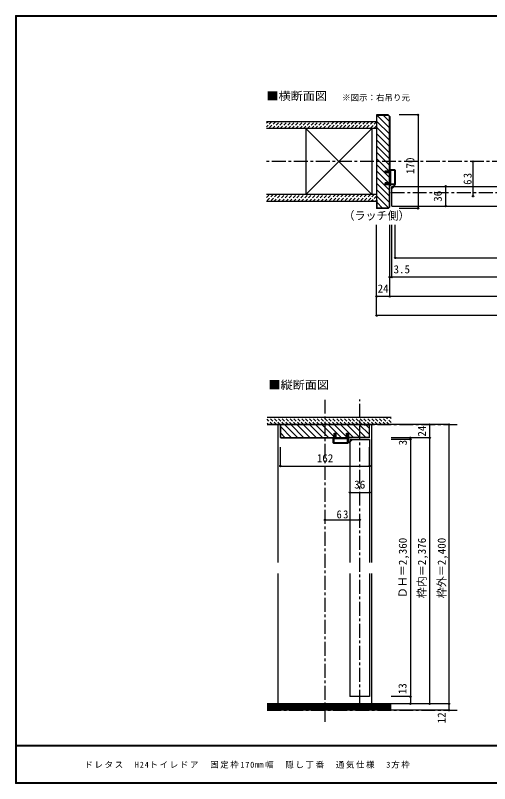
# Model space of a CAD drawing. Units: millimetres at full size, sheet at 1:5. Extents: x -973 to 977, y -718 to 696.
# Drawn here: x -973 to -112, y -701 to 696 of the extents above; entities that cross this region are included whole.
import ezdxf
from ezdxf.enums import TextEntityAlignment as Align

# ---------------------------------------------------------------- set-up
doc = ezdxf.new("R2010")
doc.units = ezdxf.units.MM
doc.header["$LTSCALE"] = 5
doc.header["$PDMODE"] = 32
doc.header["$PDSIZE"] = 2.5
doc.linetypes.add('CHAIN1', pattern=[8, 5, -1, 1, -1])
doc.linetypes.add('DASHED1', pattern=[1.8, 1.2, -0.6])
for name, color, linetype in [('0-0_補助線', 7, 'Continuous'), ('0-1_通り芯', 4, 'CHAIN1'), ('0-3_仕上げ', 7, 'Continuous'), ('0-4_枠', 3, 'Continuous'), ('0-6_扉', 6, 'Continuous'), ('0-A_文字', 3, 'Continuous'), ('0-B_寸法', 4, 'Continuous'), ('0-C_ハッチ', 4, 'DASHED1'), ('F-1_枠', 6, 'Continuous'), ('F-A_文字', 7, 'Continuous')]:
    doc.layers.add(name, color=color, linetype=linetype)
doc.styles.add('ＭＳ ゴシック', font='')
doc.styles.get('ＭＳ ゴシック').set_extended_font_data('MS Gothic')

# ---------------------------------------------------------------- blocks, each defined once
blk = doc.blocks.new('2')
at = {"layer": '0-0_補助線'}
for p, q in [((-9.846, -9.622), (-9.846, 15.078)), ((-8.846, 16.078), (0.354, 16.078)), ((-8.846, 15.878), (0.637, 15.878)), ((-8.446, 14.378), (-8.446, -8.922)), ((-8.146, 14.678), (-1.546, 14.678)), ((-1.246, 14.378), (-1.246, -8.922)), ((0.154, 11.653), (2.154, 11.653)), ((0.154, 11.653), (0.154, -8.497)), ((2.154, 10.953), (2.154, 11.653)), ((3.154, 11.653), (2.512, 10.83)), ((3.154, 11.653), (6.154, 11.653)), ((4.154, 13.753), (4.154, 13.053)), ((5.154, 13.053), (4.512, 13.876)), ((7.154, 13.053), (5.154, 13.053)), ((6.154, 10.953), (6.154, 11.653)), ((7.558, 12.258), (6.516, 10.835)), ((-1.48, -10.622), (-8.846, -10.622)), ((-1.546, -9.222), (-8.146, -9.222)), ((-1.189, -10.85), (-0.732, -12.694)), ((0.354, -12.922), (-0.441, -12.922)), ((0.154, -8.497), (2.154, -8.497)), ((4.154, -9.897), (0.154, -9.897)), ((0.154, -9.897), (0.154, -10.622)), ((0.154, -10.622), (0.645, -12.548)), ((2.154, -7.797), (2.154, -8.497)), ((3.154, -8.497), (2.512, -7.674)), ((3.154, -8.497), (6.154, -8.497)), ((4.154, -10.597), (4.154, -9.897)), ((5.154, -9.897), (4.512, -10.72)), ((7.154, -9.897), (5.154, -9.897)), ((6.154, -7.797), (6.154, -8.497)), ((7.558, -9.101), (6.516, -7.679))]:
    blk.add_line(p, q, dxfattribs=at)
for points in [[(-9.646, 15.078), (-9.646, -9.622), (-9.846, -9.622)], [(4.154, 13.053), (0.154, 13.053), (0.649, 15.723)]]:
    blk.add_lwpolyline(points, dxfattribs=at)
for centre, radius, start, end in [((-8.846, 15.078), 1, 90, 180), ((-8.846, 15.078), 0.8, 90, 180), ((-8.146, 14.378), 0.3, 90, 180), ((-1.546, 14.378), 0.3, 0, 90), ((0.354, 15.778), 0.3, 349.49875, 90), ((2.354, 10.953), 0.2, 180, 322.03043), ((4.354, 13.753), 0.2, 37.96957, 180), ((6.354, 10.953), 0.2, 180, 323.78053), ((7.154, 12.553), 0.5, 323.78053, 90), ((-8.846, -9.622), 1, 180, 270), ((-2.846, -10.72), 6, 179.06153, 259.29815), ((-8.146, -8.922), 0.3, 180, 270), ((-2.846, -10.72), 5.3, 178.93757, 259.29815), ((-1.546, -8.922), 0.3, 270, 0), ((-1.48, -10.922), 0.3, 13.9282, 90), ((-0.441, -12.622), 0.3, 193.9282, 270), ((0.354, -12.622), 0.3, 270, 14.29438), ((2.354, -7.797), 0.2, 37.96957, 180), ((4.354, -10.597), 0.2, 180, 322.03043), ((6.354, -7.797), 0.2, 36.21947, 180), ((7.154, -9.397), 0.5, 270, 36.21947), ((-3.896, -16.272), 0.35, 259.29815, 79.29815)]:
    blk.add_arc(centre, radius, start, end, dxfattribs=at)
blk.add_point((-3.896, -16.622), dxfattribs=at)

msp = doc.modelspace()

# ---------------------------------------------------------------- linework, layer by layer
at = {"layer": '0-1_通り芯'}
for p, q in [((517.653, 430), (-517.347, 430)), ((293.653, 373), (-293.347, 373)), ((-410.847, -588.252), (-410.847, -2.5)), ((-347.847, -555.5), (-347.847, -2.5)), ((-515.847, -48), (-168.49, -48)), ((-515.847, -567.5), (-168.49, -567.5))]:
    msp.add_line(p, q, dxfattribs=at)
at = {"layer": '0-3_仕上げ', "color": 2}
for p, q in [((-317.347, 502.5), (-517.347, 502.5)), ((-317.347, 490), (-517.347, 490)), ((-317.347, 370), (-517.347, 370)), ((-317.347, 357.5), (-517.347, 357.5)), ((-290.847, -555.5), (-515.847, -555.5)), ((-290.847, -567.5), (-515.847, -567.5))]:
    msp.add_line(p, q, dxfattribs=at)
at = {"layer": '0-3_仕上げ', "color": 3}
for p, q in [((-445.847, 490), (-445.847, 370)), ((-325.847, 490), (-325.847, 370))]:
    msp.add_line(p, q, dxfattribs=at)
at = {"layer": '0-3_仕上げ'}
for p, q in [((-325.847, 370), (-445.847, 490)), ((-445.847, 370), (-325.847, 490)), ((-290.847, -557), (-515.847, -557)), ((-290.847, -558.5), (-515.847, -558.5)), ((-290.847, -560), (-515.847, -560)), ((-290.847, -561.5), (-515.847, -561.5)), ((-290.847, -563), (-515.847, -563)), ((-290.847, -564.5), (-515.847, -564.5)), ((-290.847, -566), (-515.847, -566))]:
    msp.add_line(p, q, dxfattribs=at)
at = {"layer": '0-4_枠'}
for p, q in [((-317.347, 515), (-317.347, 345)), ((-296.175, 515), (-317.347, 515)), ((-296.383, 514.5), (-293.847, 511.964)), ((-296.175, 515), (-293.347, 512.172)), ((-293.847, 413.5), (-293.847, 511.964)), ((-293.347, 512.172), (-293.347, 413.5)), ((-316.847, 500), (-317.347, 500)), ((-293.347, 409.8), (-301.847, 409.8)), ((-293.847, 391.2), (-293.847, 409.8)), ((-293.347, 391.2), (-293.347, 409.8)), ((-301.847, 387.5), (-301.847, 391.2)), ((-293.347, 391.2), (-301.847, 391.2)), ((-293.347, 387.5), (-301.847, 387.5)), ((-293.847, 348.036), (-293.847, 387.5)), ((-293.347, 347.828), (-293.347, 387.5)), ((-316.847, 360), (-317.347, 360)), ((-316.847, 360), (-316.847, 345.5)), ((-296.175, 345), (-317.347, 345)), ((-296.382, 345.5), (-316.847, 345.5)), ((-296.382, 345.5), (-293.847, 348.036)), ((-296.175, 345), (-293.347, 347.828)), ((-491.847, -48), (-329.847, -48)), ((-491.347, -71.086), (-491.347, -48.5)), ((-481.847, -48.5), (-491.347, -48.5)), ((-481.847, -48), (-481.847, -48.5)), ((-339.847, -48.5), (-339.847, -48)), ((-339.847, -48.5), (-330.347, -48.5)), ((-330.347, -71.086), (-330.347, -48.5)), ((-394.347, -63.5), (-390.647, -63.5)), ((-394.347, -72), (-394.347, -63.5)), ((-390.647, -72), (-390.647, -63.5)), ((-372.047, -72), (-372.047, -63.5)), ((-490.933, -71.5), (-491.347, -71.086)), ((-491.14, -72), (-394.347, -72)), ((-490.933, -71.5), (-394.347, -71.5)), ((-390.647, -71.5), (-372.047, -71.5)), ((-390.647, -72), (-372.047, -72)), ((-330.761, -71.5), (-368.347, -71.5)), ((-330.554, -72), (-368.347, -72)), ((-330.761, -71.5), (-330.347, -71.086))]:
    msp.add_line(p, q, dxfattribs=at)
at = {"layer": '0-4_枠', "color": 4}
for p, q in [((-491.847, -48), (-495.847, -48)), ((-495.847, -298.75), (-495.847, -48)), ((-329.847, -48), (-325.847, -48)), ((-325.847, -298.75), (-325.847, -48)), ((-495.847, -555.5), (-495.847, -318.75)), ((-325.847, -555.5), (-325.847, -318.75))]:
    msp.add_line(p, q, dxfattribs=at)
at = {"layer": '0-4_枠'}
for points in [[(-316.847, 500), (-316.847, 514.5), (-296.383, 514.5)], [(-301.847, 409.8), (-301.847, 413.5), (-293.347, 413.5)], [(-491.14, -72), (-491.847, -71.293), (-491.847, -48)], [(-330.554, -72), (-329.847, -71.293), (-329.847, -48)], [(-372.047, -63.5), (-368.347, -63.5), (-368.347, -72)]]:
    msp.add_lwpolyline(points, dxfattribs=at)
at = {"layer": '0-6_扉'}
for p, q in [((-289.847, 349), (-289.847, 385)), ((-289.847, 385), (-8.347, 385)), ((-289.847, 349), (-8.347, 349)), ((-365.847, -75), (-329.847, -75)), ((-365.847, -75), (-365.847, -298.75)), ((-329.847, -75), (-329.847, -298.75)), ((-365.847, -318.75), (-365.847, -542.5)), ((-329.847, -318.75), (-329.847, -542.5)), ((-329.847, -542.5), (-365.847, -542.5))]:
    msp.add_line(p, q, dxfattribs=at)
at = {"layer": '0-B_寸法'}
for p, q in [((-241.925, 515), (-276.447, 515)), ((-241.925, 515), (-241.925, 345)), ((-141.925, 367), (-141.925, 430)), ((-191.925, 385), (-191.925, 349)), ((-241.925, 345), (-276.447, 345)), ((-317.347, 150), (-317.347, 315)), ((-293.347, 185), (-293.347, 315)), ((-289.847, 220), (-289.847, 315)), ((-283.347, 255), (-283.347, 315)), ((-283.347, 255), (256.553, 255)), ((293.653, 220), (-293.347, 220)), ((317.653, 185), (-317.347, 185)), ((317.653, 150), (-317.347, 150)), ((-185.99, -48), (-290.847, -48)), ((-220.847, -48), (-220.847, -555.5)), ((-185.99, -48), (-185.99, -567.5)), ((-220.847, -72), (-290.847, -72)), ((-255.847, -75), (-290.847, -75)), ((-255.847, -72), (-255.847, -555.5)), ((-491.847, -123.422), (-491.847, -88.9)), ((-329.847, -123.422), (-329.847, -88.9)), ((-491.847, -123.422), (-329.847, -123.422)), ((-365.847, -171.382), (-329.847, -171.382)), ((-410.847, -221.382), (-347.847, -221.382)), ((-255.847, -542.5), (-290.847, -542.5)), ((-185.99, -555.5), (-290.847, -555.5)), ((-185.99, -567.5), (-290.847, -567.5))]:
    msp.add_line(p, q, dxfattribs=at)
at = {"layer": '0-B_寸法', "color": 2}
for p, q in [((-290.847, -35.5), (-515.847, -35.5)), ((-290.847, -48), (-515.847, -48))]:
    msp.add_line(p, q, dxfattribs=at)
at = {"layer": '0-B_寸法', "linetype": 'DASHED1'}
for p, q in [((-506.318, -48), (-515.847, -38.471)), ((-499.247, -48), (-511.747, -35.5)), ((-492.176, -48), (-504.676, -35.5)), ((-485.105, -48), (-497.605, -35.5)), ((-478.034, -48), (-490.534, -35.5)), ((-470.963, -48), (-483.463, -35.5)), ((-463.892, -48), (-476.392, -35.5)), ((-456.821, -48), (-469.321, -35.5)), ((-449.749, -48), (-462.249, -35.5)), ((-442.678, -48), (-455.178, -35.5)), ((-435.607, -48), (-448.107, -35.5)), ((-428.536, -48), (-441.036, -35.5)), ((-421.465, -48), (-433.965, -35.5)), ((-414.394, -48), (-426.894, -35.5)), ((-407.323, -48), (-419.823, -35.5)), ((-400.252, -48), (-412.752, -35.5)), ((-393.181, -48), (-405.681, -35.5)), ((-386.11, -48), (-398.61, -35.5)), ((-379.039, -48), (-391.539, -35.5)), ((-371.968, -48), (-384.468, -35.5)), ((-364.897, -48), (-377.397, -35.5)), ((-357.826, -48), (-370.326, -35.5)), ((-350.755, -48), (-363.255, -35.5)), ((-343.683, -48), (-356.183, -35.5)), ((-336.612, -48), (-349.112, -35.5)), ((-329.541, -48), (-342.041, -35.5)), ((-322.47, -48), (-334.97, -35.5)), ((-315.399, -48), (-327.899, -35.5)), ((-308.328, -48), (-320.828, -35.5)), ((-301.257, -48), (-313.757, -35.5)), ((-294.186, -48), (-306.686, -35.5)), ((-290.847, -44.268), (-299.615, -35.5)), ((-290.847, -37.197), (-292.544, -35.5)), ((-513.389, -48), (-515.847, -45.542))]:
    msp.add_line(p, q, dxfattribs=at)
at = {"layer": '0-B_寸法', "color": 3}
for p, q in [((-394.347, -63.5), (-390.647, -63.5)), ((-394.347, -72), (-394.347, -63.5)), ((-390.647, -72), (-390.647, -63.5)), ((-372.047, -72), (-372.047, -63.5)), ((-390.647, -71.5), (-372.047, -71.5)), ((-390.647, -72), (-372.047, -72))]:
    msp.add_line(p, q, dxfattribs=at)
msp.add_lwpolyline([(-372.047, -63.5), (-368.347, -63.5), (-368.347, -72)], dxfattribs=at)
at = {"layer": '0-B_寸法', "color": 7}
for p in [(-241.925, 515), (-141.925, 430), (-191.925, 385), (-141.925, 367), (-191.925, 349), (-241.925, 345), (-283.347, 255), (-293.347, 220), (-289.847, 220), (-317.347, 185), (-293.347, 185), (-317.347, 150), (-220.847, -48), (-185.99, -48), (-255.847, -72), (-255.847, -75), (-220.847, -72), (-491.847, -123.422), (-329.847, -123.422), (-365.847, -171.382), (-329.847, -171.382), (-410.847, -221.382), (-347.847, -221.382), (-255.847, -542.5), (-255.847, -555.5), (-220.847, -555.5), (-185.99, -555.5), (-185.99, -567.5)]:
    msp.add_point(p, dxfattribs=at)
at = {"layer": '0-C_ハッチ', "linetype": 'Continuous'}
for p, q in [((-317.347, 514.98), (-293.847, 491.48)), ((-316.847, 503.167), (-293.847, 480.166)), ((-305.553, 514.5), (-293.847, 502.794)), ((-317.347, 492.353), (-293.847, 468.853)), ((-317.347, 481.039), (-293.847, 457.539)), ((-317.347, 469.725), (-293.847, 446.225)), ((-317.347, 458.412), (-293.847, 434.912)), ((-317.347, 447.098), (-293.847, 423.598)), ((-317.347, 435.784), (-297.363, 415.8)), ((-317.347, 424.47), (-293.847, 400.97)), ((-297.363, 415.8), (-295.063, 413.5)), ((-317.347, 401.843), (-293.847, 378.343)), ((-317.347, 390.529), (-293.847, 367.029)), ((-317.347, 379.216), (-293.847, 355.716)), ((-317.347, 367.902), (-295.664, 346.219)), ((-316.847, 356.088), (-306.259, 345.5)), ((-491.347, -52.48), (-472.327, -71.5)), ((-484.013, -48.5), (-461.013, -71.5)), ((-473.2, -48), (-449.7, -71.5)), ((-461.886, -48), (-438.386, -71.5)), ((-450.572, -48), (-427.072, -71.5)), ((-439.259, -48), (-415.759, -71.5)), ((-427.945, -48), (-404.445, -71.5)), ((-416.631, -48), (-396.647, -67.984)), ((-405.317, -48), (-381.817, -71.5)), ((-382.69, -48), (-359.19, -71.5)), ((-371.376, -48), (-347.876, -71.5)), ((-360.063, -48), (-336.563, -71.5)), ((-348.749, -48), (-330.347, -66.402)), ((-336.935, -48.5), (-330.347, -55.088)), ((-491.347, -63.794), (-483.641, -71.5)), ((-396.647, -67.984), (-394.347, -70.284))]:
    msp.add_line(p, q, dxfattribs=at)
at = {"layer": '0-C_ハッチ'}
for p, q in [((-517.347, 500.168), (-515.015, 502.5)), ((-507.944, 502.5), (-517.347, 493.097)), ((-500.873, 502.5), (-513.373, 490)), ((-506.302, 490), (-493.802, 502.5)), ((-499.231, 490), (-486.731, 502.5)), ((-492.16, 490), (-479.66, 502.5)), ((-485.089, 490), (-472.589, 502.5)), ((-478.018, 490), (-465.518, 502.5)), ((-470.947, 490), (-458.447, 502.5)), ((-463.876, 490), (-451.376, 502.5)), ((-456.805, 490), (-444.305, 502.5)), ((-449.734, 490), (-437.234, 502.5)), ((-442.662, 490), (-430.162, 502.5)), ((-435.591, 490), (-423.091, 502.5)), ((-428.52, 490), (-416.02, 502.5)), ((-421.449, 490), (-408.949, 502.5)), ((-414.378, 490), (-401.878, 502.5)), ((-394.807, 502.5), (-407.307, 490)), ((-387.736, 502.5), (-400.236, 490)), ((-380.665, 502.5), (-393.165, 490)), ((-373.594, 502.5), (-386.094, 490)), ((-366.523, 502.5), (-379.023, 490)), ((-359.452, 502.5), (-371.952, 490)), ((-352.381, 502.5), (-364.881, 490)), ((-345.31, 502.5), (-357.81, 490)), ((-338.239, 502.5), (-350.739, 490)), ((-331.168, 502.5), (-343.668, 490)), ((-324.096, 502.5), (-336.596, 490)), ((-317.347, 502.178), (-329.525, 490)), ((-317.347, 495.107), (-322.454, 490)), ((-517.347, 364.96), (-512.307, 370)), ((-505.236, 370), (-517.347, 357.889)), ((-498.165, 370), (-510.665, 357.5)), ((-503.594, 357.5), (-491.094, 370)), ((-496.523, 357.5), (-484.023, 370)), ((-489.452, 357.5), (-476.952, 370)), ((-482.381, 357.5), (-469.881, 370)), ((-475.31, 357.5), (-462.81, 370)), ((-468.239, 357.5), (-455.739, 370)), ((-461.168, 357.5), (-448.668, 370)), ((-454.096, 357.5), (-441.596, 370)), ((-447.025, 357.5), (-434.525, 370)), ((-439.954, 357.5), (-427.454, 370)), ((-432.883, 357.5), (-420.383, 370)), ((-425.812, 357.5), (-413.312, 370)), ((-418.741, 357.5), (-406.241, 370)), ((-411.67, 357.5), (-399.17, 370)), ((-392.099, 370), (-404.599, 357.5)), ((-385.028, 370), (-397.528, 357.5)), ((-377.957, 370), (-390.457, 357.5)), ((-370.886, 370), (-383.386, 357.5)), ((-363.815, 370), (-376.315, 357.5)), ((-356.744, 370), (-369.244, 357.5)), ((-349.673, 370), (-362.173, 357.5)), ((-342.601, 370), (-355.101, 357.5)), ((-335.53, 370), (-348.03, 357.5)), ((-328.459, 370), (-340.959, 357.5)), ((-321.388, 370), (-333.888, 357.5)), ((-317.347, 366.97), (-326.817, 357.5)), ((-317.347, 359.899), (-319.746, 357.5))]:
    msp.add_line(p, q, dxfattribs=at)
at = {"layer": '0-C_ハッチ', "linetype": 'Continuous'}
for points in [[(-317.347, 413.157), (-297.69, 393.5), (-295.571, 391.381)], [(-394.004, -48), (-374.347, -67.657), (-372.228, -69.776)]]:
    msp.add_lwpolyline(points, dxfattribs=at)
at = {"layer": 'F-1_枠'}
for p, q in [((-973.347, 695.833), (-973.347, -700.833)), ((-973.347, 695.833), (976.653, 695.833)), ((-973.347, 695), (976.653, 695)), ((-973.347, 694.167), (976.653, 694.167)), ((-972.514, 695.833), (-972.514, -700.833)), ((-971.68, 695.833), (-971.68, -700.833)), ((976.653, -631.667), (-973.347, -631.667)), ((976.653, -632.5), (-973.347, -632.5)), ((976.653, -699.167), (-973.347, -699.167)), ((976.653, -700), (-973.347, -700)), ((976.653, -700.833), (-973.347, -700.833))]:
    msp.add_line(p, q, dxfattribs=at)

# ---------------------------------------------------------------- block references
at = {"layer": '0-0_補助線', "xscale": -1}
msp.add_blockref('2', (-293.193, 398.922), dxfattribs=at)
at = {"layer": '0-B_寸法', "rotation": 90}
msp.add_blockref('2', (-379.769, -72.154), dxfattribs=at)

# ---------------------------------------------------------------- texts
at = {"layer": '0-A_文字', "color": 7, "style": 'ＭＳ ゴシック', "width": 1.1}
for s, p in [('■横断面図', (-517.347, 537.5)), ('■縦断面図', (-513.547, 12.256))]:
    msp.add_text(s, height=14.66, dxfattribs=at).set_placement(p, align=Align.BOTTOM_LEFT)
at = {"layer": '0-A_文字', "color": 7, "style": 'ＭＳ ゴシック'}
for s, height, p in [('※図示：右吊り元', 11, (-379.852, 537.5)), ('（ラッチ側）', 14.66, (-377.347, 320))]:
    msp.add_text(s, height=height, dxfattribs=at).set_placement(p, align=Align.BOTTOM_LEFT)
at = {"layer": '0-B_寸法', "color": 7, "style": 'ＭＳ ゴシック'}
for s, p in [('170', (-244.425, 407.5)), ('36', (-194.425, 357)), ('24', (-223.347, -70)), ('3', (-258.01, -85.885)), ('ＤＨ＝2,360', (-258.027, -363.75)), ('枠内＝2,376', (-223.347, -363.75)), ('枠外＝2,400', (-187.333, -363.75)), ('13', (-258.556, -538.245)), ('12', (-187.376, -591.168))]:
    msp.add_text(s, height=14.66, rotation=90, dxfattribs=at).set_placement(p, align=Align.BOTTOM_LEFT)
for s, p in [('3.5', (-286.444, 222.5)), ('24', (-315.347, 187.5)), ('162', (-425.847, -120.922)), ('36', (-357.847, -168.882))]:
    msp.add_text(s, height=14.66, dxfattribs=at).set_placement(p, align=Align.BOTTOM_LEFT)
at = {"layer": '0-B_寸法', "color": 7, "insert": (-144.425, 387.875), "char_height": 14.66, "attachment_point": 7, "rotation": 90, "style": 'ＭＳ ゴシック'}
msp.add_mtext('\\T1.27;\\W0.95;63', dxfattribs=at)
at = {"layer": '0-B_寸法', "color": 7, "insert": (-389.972, -218.882), "char_height": 14.66, "attachment_point": 7, "style": 'ＭＳ ゴシック'}
msp.add_mtext('\\T1.27;\\W0.95;63', dxfattribs=at)
at = {"layer": 'F-A_文字', "insert": (-847.938, -673.333), "char_height": 11, "attachment_point": 7, "style": 'ＭＳ ゴシック'}
msp.add_mtext('\\T1.19;ドレタス\u3000H24トイレドア\u3000固定枠170㎜幅\u3000隠し丁番\u3000通気仕様\u30003方枠', dxfattribs=at)

doc.saveas('drawing.dxf')
